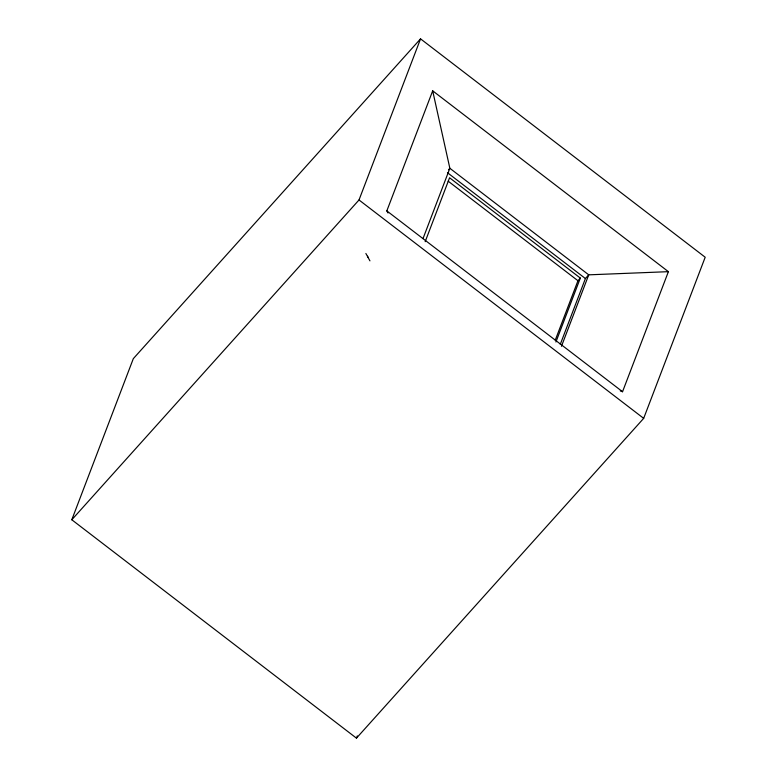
<?xml version="1.0" encoding="UTF-8"?>
<svg xmlns="http://www.w3.org/2000/svg" width="777" height="777" viewBox="0 0 777 777"><rect width="100%" height="100%" fill="white"/><g stroke="black" fill="none" stroke-linecap="round" stroke-linejoin="round"><path stroke-width="1.17" d="M71.805 519.764L133.323 358.644L420.542 38.85L705.195 257.236L643.677 418.356L356.458 738.15L71.805 519.764L359.013 199.971L420.542 38.85M388.024 212.985L386.829 210.888L432.682 90.831L668.395 271.668L622.542 391.725L620.289 390.909M423.009 238.597L449.854 168.279L432.682 90.831M425.174 241.676L449.582 177.768L580.332 278.079L555.924 341.997M356.458 738.15L357.313 735.897M555.254 340.161L577.952 280.73L580.332 278.079M560.285 344.328L585.411 278.545L588.743 274.835L668.395 271.668M561.46 346.289L588.743 274.835L449.854 168.279L448.523 169.765M447.484 172.727L585.411 278.545M448.154 181.158L577.952 280.73M386.829 210.888L622.542 391.725M359.013 199.971L643.677 418.356M369.939 260.858L365.88 253.487M367.57 256.196L367.939 257.158"/></g></svg>
